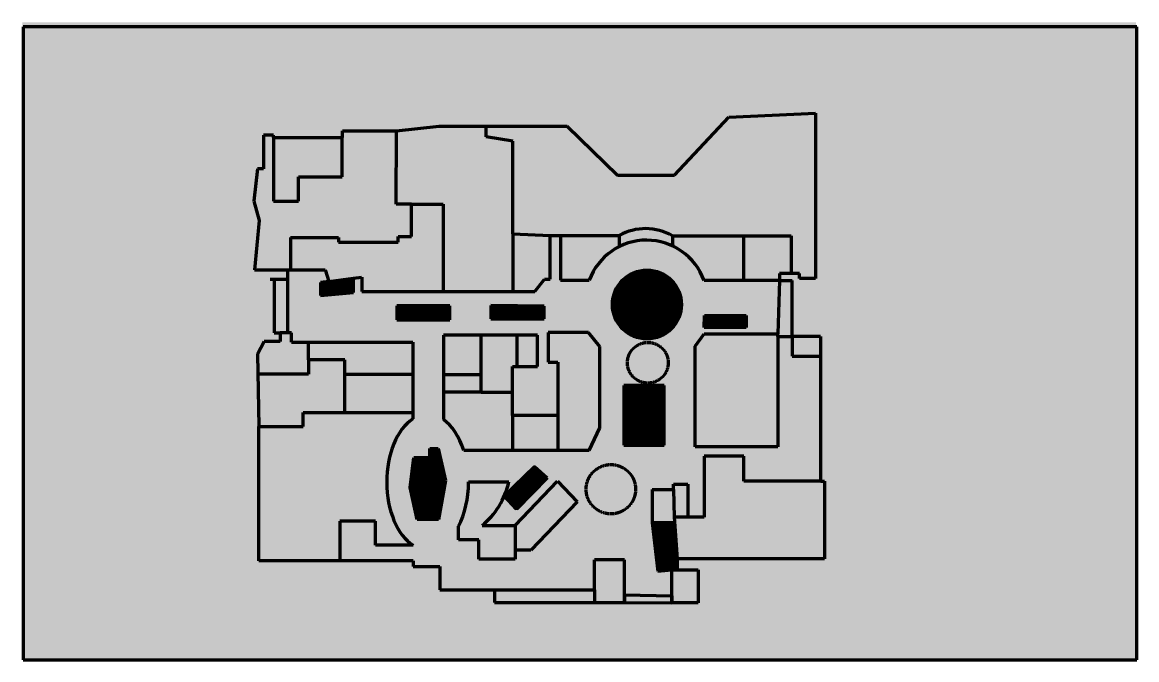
# Model space of a CAD drawing. Header units: millimetres. Extents: x 1391 to 668226, y 2124 to 383616.
import ezdxf

# ---------------------------------------------------------------- set-up
doc = ezdxf.new("R2010")
doc.units = ezdxf.units.MM
doc.linetypes.add('ACAD_ISO02W100', pattern=[15, 12, -3])
doc.linetypes.add('ZIGZAG', pattern='A,0.00254,-5.08,[131,ltypeshp.shx,S=5.08,R=0,X=-5.08,Y=0],-10.16,[131,ltypeshp.shx,S=5.08,R=180,X=5.08,Y=0],-5.08', length=20.32254)
picture_1 = doc.add_image_def('image1.png', size_in_pixel=(943, 536))
pattern_1 = [(0, (-188535.8, -84288.4), (0, 1905), []), (45, (-188536, -84288.4), (-3809.997, 3809.997), [2694.077, -5388.154])]

msp = doc.modelspace()

# ---------------------------------------------------------------- hatches: boundary and pattern name
at = {"lineweight": 211, "ltscale": 100}
h = msp.add_hatch(color=256, dxfattribs=at)
h.dxf.hatch_style = 1
h.paths.add_polyline_path([(1391, 383616), (1391, 4846), (667772, 4846), (667772, 383616)])
h.paths.add_polyline_path([(294411, 225290), (294411, 259655), (316795, 258652), (322966, 258652), (358131, 258652, -0.2687722), (389978, 258473), (432571, 258473), (432571, 231721), (408857, 231721, 0.7018718), (340204, 232005), (322966, 232005), (322966, 258652), (316795, 258652), (316795, 232626), (313451, 232626), (307627, 225290)], flags=16)
h.paths.add_polyline_path([(234562, 194984), (234562, 152865), (193882, 152865), (193882, 184332), (172281, 184332), (172281, 194984)], flags=16)
h.paths.add_polyline_path([(225080, 216583), (256708, 216583), (256708, 208297), (225080, 208297)], flags=16)
edge = h.paths.add_edge_path(flags=16)
edge.add_line((252900, 199174), (309168, 199174))
edge.add_line((309168, 199174), (309168, 180348))
edge.add_line((309168, 180348), (294348, 180348))
edge.add_line((294348, 180348), (294348, 150980))
edge.add_line((294348, 150980), (321477, 150980))
edge.add_line((321477, 150980), (321477, 182858))
edge.add_line((321477, 182858), (315700, 182858))
edge.add_line((315700, 182858), (315700, 200680))
edge.add_line((315700, 200680), (339815, 200680))
edge.add_line((339815, 200680), (346597, 192397))
edge.add_line((346597, 192397), (346597, 143701))
edge.add_line((346597, 143701), (340066, 130147))
edge.add_line((340066, 130147), (265097, 130147))
edge.add_ellipse((243460, 111220), major_axis=(0, 40468), ratio=0.6049162, start_angle=311.176488, end_angle=345.811588)
edge.add_line((252900, 148558), (252900, 199174))
h.paths.add_polyline_path([(281394, 216776), (313215, 216391), (313215, 208875), (281394, 208875)], flags=16)
h.paths.add_polyline_path([(235173, 125947), (244888, 125947), (244888, 131208), (249857, 131208), (254158, 112089), (249931, 88746), (237249, 88746), (233022, 107865)], flags=16)
edge = h.paths.add_edge_path(flags=16)
edge.add_line((267940, 111220), (292067, 111220))
edge.add_arc((245677, 121650), 47549, 336.714141, 347.329503, ccw=False)
edge.add_line((289352, 102853), (307478, 120545))
edge.add_line((307478, 120545), (314952, 113651))
edge.add_line((314952, 113651), (296669, 94922))
edge.add_line((296669, 94922), (289352, 102853))
edge.add_arc((245677, 121650), 47549, 309.72773, 336.714141, ccw=False)
edge.add_line((276067, 85081), (295877, 85081))
edge.add_line((295877, 85081), (321274, 111728))
edge.add_line((321274, 111728), (332957, 99292))
edge.add_line((332957, 99292), (305274, 70361))
edge.add_line((305274, 70361), (295877, 70361))
edge.add_line((295877, 70361), (295877, 64925))
edge.add_line((295877, 64925), (274097, 64925))
edge.add_line((274097, 64925), (274097, 76575))
edge.add_line((274097, 76575), (261942, 76575))
edge.add_line((261942, 76575), (261942, 84684))
edge.add_ellipse((243460, 111220), major_axis=(0, 40468), ratio=0.6049162, start_angle=214.855852, end_angle=270)
h.paths.add_polyline_path([(395332, 217411, -1), (354092, 217411, -1)], flags=16)
h.paths.add_polyline_path([(360916, 168977), (384929, 168977), (384929, 133188), (360916, 133188)], flags=16)
h.paths.add_polyline_path([(409196, 210845), (434094, 210845), (434094, 203736), (408871, 203736)], flags=16)
at = {"linetype": 'ZIGZAG', "lineweight": 211, "ltscale": 100, "true_color": 0xadddf7}
h = msp.add_hatch(color=141, dxfattribs=at)
h.dxf.hatch_style = 1
h.paths.add_polyline_path([(1845, 380894), (1845, 2124), (668226, 2124), (668226, 380894)])
h.paths.add_polyline_path([(409311, 228999, 0.7018718), (340658, 229283), (323420, 229283), (323420, 255930), (317249, 255930), (317249, 229903), (313905, 229903), (308081, 222568), (294865, 222568), (294865, 256933), (317249, 255930), (323420, 255930), (358585, 255930, -0.2687722), (390432, 255751), (433025, 255751), (433025, 228999)], flags=16)
h.paths.add_polyline_path([(434548, 208123), (434548, 201014), (409325, 201014), (409650, 208123)], flags=16)
h.paths.add_polyline_path([(354546, 214689, -1), (395786, 214689, -1)], flags=16)
h.paths.add_polyline_path([(385383, 166254), (385383, 130466), (361370, 130466), (361370, 166254)], flags=16)
edge = h.paths.add_edge_path(flags=16)
edge.add_line((347051, 189675), (347051, 140979))
edge.add_line((347051, 140979), (340520, 127424))
edge.add_line((340520, 127424), (265551, 127424))
edge.add_ellipse((243914, 108498), major_axis=(0, 40468), ratio=0.6049162, start_angle=311.176488, end_angle=345.811588)
edge.add_line((253354, 145836), (253354, 196452))
edge.add_line((253354, 196452), (309622, 196452))
edge.add_line((309622, 196452), (309622, 177626))
edge.add_line((309622, 177626), (294802, 177626))
edge.add_line((294802, 177626), (294802, 148258))
edge.add_line((294802, 148258), (321931, 148258))
edge.add_line((321931, 148258), (321931, 180136))
edge.add_line((321931, 180136), (316154, 180136))
edge.add_line((316154, 180136), (316154, 197958))
edge.add_line((316154, 197958), (340269, 197958))
edge.add_line((340269, 197958), (347051, 189675))
h.paths.add_polyline_path([(313669, 206153), (281848, 206153), (281848, 214054), (313669, 213669)], flags=16)
edge = h.paths.add_edge_path(flags=16)
edge.add_line((333411, 96570), (305728, 67639))
edge.add_line((305728, 67639), (296331, 67639))
edge.add_line((296331, 67639), (296331, 62203))
edge.add_line((296331, 62203), (274551, 62203))
edge.add_line((274551, 62203), (274551, 73853))
edge.add_line((274551, 73853), (262396, 73853))
edge.add_line((262396, 73853), (262396, 81962))
edge.add_ellipse((243914, 108498), major_axis=(0, 40468), ratio=0.6049162, start_angle=214.855852, end_angle=270)
edge.add_line((268394, 108498), (292521, 108498))
edge.add_arc((246131, 118928), 47549, 336.714141, 347.329503, ccw=False)
edge.add_line((289806, 100131), (307932, 117823))
edge.add_line((307932, 117823), (315406, 110929))
edge.add_line((315406, 110929), (297123, 92200))
edge.add_line((297123, 92200), (289806, 100131))
edge.add_arc((246131, 118928), 47549, 309.72773, 336.714141, ccw=False)
edge.add_line((276521, 82358), (296331, 82358))
edge.add_line((296331, 82358), (321728, 109006))
edge.add_line((321728, 109006), (333411, 96570))
h.paths.add_polyline_path([(257162, 205575), (225534, 205575), (225534, 213861), (257162, 213861)], flags=16)
h.paths.add_polyline_path([(250311, 128486), (254612, 109367), (250385, 86024), (237703, 86024), (233476, 105143), (235627, 123225), (245342, 123225), (245342, 128486)], flags=16)
h.paths.add_polyline_path([(235016, 192262), (235016, 150143), (194336, 150143), (194336, 181610), (172735, 181610), (172735, 192262)], flags=16)
at = {"linetype": 'ZIGZAG', "lineweight": 211, "ltscale": 100, "true_color": 0xffffff}
h = msp.add_hatch(color=7, dxfattribs=at)
h.dxf.hatch_style = 1
h.paths.add_polyline_path([(1845, 2124), (668226, 2124), (668226, 380894), (1845, 380894)])
h.paths.add_polyline_path([(294865, 222568), (294865, 256933), (317249, 255930), (323420, 255930), (358585, 255930, -0.2687722), (390432, 255751), (433025, 255751), (433025, 228999), (409311, 228999, 0.7018718), (340658, 229283), (323420, 229283), (323420, 255930), (317249, 255930), (317249, 229903), (313905, 229903), (308081, 222568)], flags=16)
h.paths.add_polyline_path([(235016, 192262), (235016, 150143), (194336, 150143), (194336, 181610), (172735, 181610), (172735, 192262)], flags=16)
h.paths.add_polyline_path([(225534, 213861), (257162, 213861), (257162, 205575), (225534, 205575)], flags=16)
edge = h.paths.add_edge_path(flags=16)
edge.add_line((253354, 196452), (309622, 196452))
edge.add_line((309622, 196452), (309622, 177626))
edge.add_line((309622, 177626), (294802, 177626))
edge.add_line((294802, 177626), (294802, 148258))
edge.add_line((294802, 148258), (321931, 148258))
edge.add_line((321931, 148258), (321931, 180136))
edge.add_line((321931, 180136), (316154, 180136))
edge.add_line((316154, 180136), (316154, 197958))
edge.add_line((316154, 197958), (340269, 197958))
edge.add_line((340269, 197958), (347051, 189675))
edge.add_line((347051, 189675), (347051, 140979))
edge.add_line((347051, 140979), (340520, 127424))
edge.add_line((340520, 127424), (265551, 127424))
edge.add_ellipse((243914, 108498), major_axis=(0, 40468), ratio=0.6049162, start_angle=311.176488, end_angle=345.811588)
edge.add_line((253354, 145836), (253354, 196452))
h.paths.add_polyline_path([(281848, 214054), (313669, 213669), (313669, 206153), (281848, 206153)], flags=16)
h.paths.add_polyline_path([(235627, 123225), (245342, 123225), (245342, 128486), (250311, 128486), (254612, 109367), (250385, 86024), (237703, 86024), (233476, 105143)], flags=16)
edge = h.paths.add_edge_path(flags=16)
edge.add_line((268394, 108498), (292521, 108498))
edge.add_arc((246131, 118928), 47549, 336.714141, 347.329503, ccw=False)
edge.add_line((289806, 100131), (307932, 117823))
edge.add_line((307932, 117823), (315406, 110929))
edge.add_line((315406, 110929), (297123, 92200))
edge.add_line((297123, 92200), (289806, 100131))
edge.add_arc((246131, 118928), 47549, 309.72773, 336.714141, ccw=False)
edge.add_line((276521, 82358), (296331, 82358))
edge.add_line((296331, 82358), (321728, 109006))
edge.add_line((321728, 109006), (333411, 96570))
edge.add_line((333411, 96570), (305728, 67639))
edge.add_line((305728, 67639), (296331, 67639))
edge.add_line((296331, 67639), (296331, 62203))
edge.add_line((296331, 62203), (274551, 62203))
edge.add_line((274551, 62203), (274551, 73853))
edge.add_line((274551, 73853), (262396, 73853))
edge.add_line((262396, 73853), (262396, 81962))
edge.add_ellipse((243914, 108498), major_axis=(0, 40468), ratio=0.6049162, start_angle=214.855852, end_angle=270)
h.paths.add_polyline_path([(395786, 214689, -1), (354546, 214689, -1)], flags=16)
h.paths.add_polyline_path([(361370, 166254), (385383, 166254), (385383, 130466), (361370, 130466)], flags=16)
h.paths.add_polyline_path([(409650, 208123), (434548, 208123), (434548, 201014), (409325, 201014)], flags=16)
at = {"linetype": 'ACAD_ISO02W100', "lineweight": 211, "ltscale": 100}
h = msp.add_hatch(color=256, dxfattribs=at)
h.dxf.hatch_style = 1
h.paths.add_polyline_path([(1845, 380894), (1845, 2124), (668226, 2124), (668226, 380894)])
h.paths.add_polyline_path([(145697, 316007), (151655, 316007), (151655, 314630), (192902, 314630), (192902, 318633), (225396, 318633), (250767, 321450), (327474, 321450), (357594, 292095), (391604, 292095), (424149, 326865), (476022, 329267), (476022, 230188), (466421, 230188), (466421, 233282), (454514, 233282), (454514, 228999), (461995, 228999), (461995, 195535), (479074, 195535), (479074, 183880), (479074, 108932), (479115, 108932), (481399, 108932), (481399, 62557), (393186, 62557), (393186, 55867), (405787, 55867), (405787, 36192), (390035, 36192), (361647, 36311), (343760, 36311), (283944, 36279), (283944, 43862), (251298, 43862), (251298, 57890), (235251, 57890), (235251, 61324), (191310, 61324), (142930, 61324), (142930, 141782), (142130, 185036), (146080, 192648), (155673, 192648), (155673, 197692), (152099, 197692), (152099, 229951), (160243, 229951), (160243, 235513), (140318, 235513), (143186, 265077), (139865, 276541), (142141, 295940), (145697, 295940)], flags=16)
h.paths.add_polyline_path([(161781, 254750), (190625, 254750), (190625, 252005), (226337, 252005), (226337, 255338), (234381, 255338), (234381, 274749), (253218, 274749), (253218, 222568), (294865, 222568), (294865, 256933), (317249, 255930), (323420, 255930), (358585, 255930, -0.2687722), (390432, 255751), (433025, 255751), (433025, 228999), (454514, 228999), (453479, 197083), (453497, 195516), (453479, 129485), (404059, 129485), (404059, 189797), (409325, 197083), (453479, 197083), (454514, 228999), (409311, 228999, 0.7018718), (340658, 229283), (323420, 229283), (323420, 255930), (317249, 255930), (317249, 229903), (313905, 229903), (308081, 222568), (204556, 222568), (204556, 230998), (199605, 230383), (199605, 221901), (179913, 220150), (179913, 227935), (184744, 228535), (182719, 235513), (161781, 235513)], flags=0)
h.paths.add_polyline_path([(235016, 192262), (235016, 150143), (194336, 150143), (194336, 181610), (172735, 181610), (172735, 192262)], flags=0)
h.paths.add_polyline_path([(225534, 213861), (257162, 213861), (257162, 205575), (225534, 205575)], flags=0)
edge = h.paths.add_edge_path(flags=0)
edge.add_line((253354, 196452), (309622, 196452))
edge.add_line((309622, 196452), (309622, 177626))
edge.add_line((309622, 177626), (294802, 177626))
edge.add_line((294802, 177626), (294802, 148258))
edge.add_line((294802, 148258), (321931, 148258))
edge.add_line((321931, 148258), (321931, 180136))
edge.add_line((321931, 180136), (316154, 180136))
edge.add_line((316154, 180136), (316154, 197958))
edge.add_line((316154, 197958), (340269, 197958))
edge.add_line((340269, 197958), (347051, 189675))
edge.add_line((347051, 189675), (347051, 140979))
edge.add_line((347051, 140979), (340520, 127424))
edge.add_line((340520, 127424), (265551, 127424))
edge.add_ellipse((243914, 108498), major_axis=(0, 40468), ratio=0.6049162, start_angle=311.176488, end_angle=345.811588)
edge.add_line((253354, 145836), (253354, 196452))
h.paths.add_polyline_path([(281848, 214054), (313669, 213669), (313669, 206153), (281848, 206153)], flags=0)
h.paths.add_polyline_path([(235627, 123225), (245342, 123225), (245342, 128486), (250311, 128486), (254612, 109367), (250385, 86024), (237703, 86024), (233476, 105143)], flags=0)
h.paths.add_polyline_path([(395786, 214689, -1), (354546, 214689, -1)], flags=0)
edge = h.paths.add_edge_path(flags=0)
edge.add_line((268394, 108498), (292521, 108498))
edge.add_arc((246131, 118928), 47549, 336.714141, 347.329503, ccw=False)
edge.add_line((289806, 100131), (307932, 117823))
edge.add_line((307932, 117823), (315406, 110929))
edge.add_line((315406, 110929), (297123, 92200))
edge.add_line((297123, 92200), (289806, 100131))
edge.add_arc((246131, 118928), 47549, 309.72773, 336.714141, ccw=False)
edge.add_line((276521, 82358), (296331, 82358))
edge.add_line((296331, 82358), (321728, 109006))
edge.add_line((321728, 109006), (333411, 96570))
edge.add_line((333411, 96570), (305728, 67639))
edge.add_line((305728, 67639), (296331, 67639))
edge.add_line((296331, 67639), (296331, 62203))
edge.add_line((296331, 62203), (274551, 62203))
edge.add_line((274551, 62203), (274551, 73853))
edge.add_line((274551, 73853), (262396, 73853))
edge.add_line((262396, 73853), (262396, 81962))
edge.add_ellipse((243914, 108498), major_axis=(0, 40468), ratio=0.6049162, start_angle=214.855852, end_angle=270)
h.paths.add_polyline_path([(387883, 179855, -1), (363492, 179855, -1)], flags=0)
h.paths.add_polyline_path([(361370, 166254), (385383, 166254), (385383, 130466), (361370, 130466)], flags=0)
h.paths.add_polyline_path([(368364, 104155, -1), (338786, 104155, -1)], flags=0)
h.paths.add_polyline_path([(409650, 208123), (434548, 208123), (434548, 201014), (409325, 201014)], flags=0)
h.paths.add_polyline_path([(378198, 104074), (391136, 104074), (391136, 107104), (399627, 107104), (399627, 87432), (391513, 87432), (391725, 84274), (378198, 84274)], flags=0)
h.paths.add_polyline_path([(363492, 179855, 1), (387883, 179855, 1)], flags=0)
at = {"lineweight": 211, "ltscale": 200, "true_color": 0xc7c8ca}
h = msp.add_hatch(color=9, dxfattribs=at)
h.dxf.hatch_style = 1
h.paths.add_polyline_path([(225396, 318633), (192902, 318633), (192902, 314630), (192784, 291023), (166687, 291023), (166687, 276514), (151655, 276514), (151655, 314630), (151655, 316007), (145697, 316007), (145697, 295940), (142141, 295940), (139865, 276541), (143186, 265077), (140318, 235513), (161781, 235513), (161781, 254750), (190625, 254750), (190625, 252005), (226337, 252005), (226337, 255338), (234381, 255338), (234381, 274749), (225166, 274749)])
h.paths.add_polyline_path([(192784, 314630), (151655, 314630), (151655, 276514), (166687, 276514), (166687, 291023), (192784, 291023)], flags=17)
h.paths.add_polyline_path([(476022, 329267), (424149, 326865), (391604, 292095), (357594, 292095), (327474, 321450), (278979, 321450), (278979, 315152), (294865, 312407), (294865, 256933), (317249, 255930), (323420, 255930), (358585, 255930, -0.2687722), (390432, 255751), (461378, 255751), (461378, 233282), (466421, 233282), (466421, 230188), (476022, 230188)])
h.paths.add_polyline_path([(172735, 192262), (162484, 192262), (162484, 197741), (155673, 197741), (155673, 192648), (146080, 192648), (142130, 185036), (142353, 172990), (172735, 172990), (172735, 181610)])
h.paths.add_polyline_path([(479074, 195535), (461995, 195535), (461995, 183880), (479074, 183880)])
at = {"linetype": 'ZIGZAG', "lineweight": 211, "ltscale": 100, "true_color": 0xc7c8ca}
h = msp.add_hatch(color=9, dxfattribs=at)
h.dxf.hatch_style = 1
h.paths.add_polyline_path([(225396, 318633), (192902, 318633), (192902, 314630), (192784, 291023), (166687, 291023), (166687, 276514), (151655, 276514), (151655, 314630), (151655, 316007), (145697, 316007), (145697, 295940), (142141, 295940), (139865, 276541), (143186, 265077), (140318, 235513), (160243, 235513), (161781, 235513), (161781, 254750), (190625, 254750), (190625, 252005), (226337, 252005), (226337, 255338), (234381, 255338), (234381, 274749), (225166, 274749)])
h.paths.add_polyline_path([(476022, 329267), (424149, 326865), (391604, 292095), (357594, 292095), (327474, 321450), (278979, 321450), (278979, 315152), (294865, 312407), (294865, 256933), (317249, 255930), (323420, 255930), (358585, 255930, -0.2687722), (390432, 255751), (461378, 255751), (461378, 233282), (466421, 233282), (466421, 230188), (476022, 230188)])
at = {"lineweight": 211, "ltscale": 200, "true_color": 0xf8f6b0}
h = msp.add_hatch(color=51, dxfattribs=at)
h.dxf.hatch_style = 1
h.paths.add_polyline_path([(294865, 312407), (278979, 315152), (278979, 321450), (250767, 321450), (225396, 318633), (225166, 274749), (234381, 274749), (253218, 274749), (253218, 222568), (294865, 222568), (294865, 256933)])
h.paths.add_polyline_path([(253218, 274749), (234381, 274749), (234381, 255338), (226337, 255338), (226337, 252005), (190625, 252005), (190625, 254750), (161781, 254750), (161781, 235513), (182719, 235513), (184744, 228535), (204556, 230998), (204556, 222568), (253218, 222568)])
h.paths.add_polyline_path([(317249, 255930), (294865, 256933), (294865, 222568), (308081, 222568), (313905, 229903), (317249, 229903)])
h.paths.add_polyline_path([(358585, 249368), (358585, 255930), (323420, 255930), (323420, 229283), (340658, 229283, -0.1911305)])
h.paths.add_polyline_path([(358585, 255930), (358585, 249368, -0.2296541), (390432, 249780), (390432, 255751, 0.2687722)])
h.paths.add_polyline_path([(433025, 255751), (390432, 255751), (390432, 249780, -0.1999925), (409311, 228999), (433025, 228999)])
h.paths.add_polyline_path([(461378, 255751), (433025, 255751), (433025, 228999), (454514, 228999), (454514, 233282), (461378, 233282)])
h.paths.add_polyline_path([(453479, 197083), (409325, 197083), (404059, 189797), (404059, 129485), (453479, 129485)])
h.paths.add_polyline_path([(481399, 108932), (479115, 108932), (433237, 108932), (433237, 123862), (409337, 123862), (409337, 87432), (391513, 87432), (393186, 62557), (481399, 62557)])
h.paths.add_polyline_path([(333411, 96570), (321728, 109006), (296331, 82358), (296331, 67639), (305728, 67639)])
edge = h.paths.add_edge_path()
edge.add_line((296331, 82358), (276521, 82358))
edge.add_arc((246131, 118928), 47549, 309.72773, 347.329503)
edge.add_line((292521, 108498), (268394, 108498))
edge.add_ellipse((243914, 108498), major_axis=(0, 40468), ratio=0.6049162, start_angle=574.855852, end_angle=630, ccw=False)
edge.add_line((262396, 81962), (262396, 73853))
edge.add_line((262396, 73853), (274551, 73853))
edge.add_line((274551, 73853), (274551, 62203))
edge.add_line((274551, 62203), (296331, 62203))
edge.add_line((296331, 62203), (296331, 67639))
edge.add_line((296331, 67639), (296331, 82358))
h.paths.add_polyline_path([(321931, 148258), (294802, 148258), (294802, 127424), (321931, 127424)])
h.paths.add_polyline_path([(347051, 189675), (340269, 197958), (316154, 197958), (316154, 180136), (321931, 180136), (321931, 148258), (321931, 127424), (340520, 127424), (347051, 140979)])
edge = h.paths.add_edge_path()
edge.add_line((294802, 162208), (275915, 162208))
edge.add_line((275915, 162208), (253354, 162208))
edge.add_line((253354, 162208), (253354, 145836))
edge.add_ellipse((243914, 108498), major_axis=(0, 40468), ratio=0.6049162, start_angle=311.176488, end_angle=345.811588, ccw=False)
edge.add_line((265551, 127424), (294802, 127424))
edge.add_line((294802, 127424), (294802, 148258))
edge.add_line((294802, 148258), (294802, 162208))
h.paths.add_polyline_path([(294802, 177626), (297399, 177626), (297399, 196452), (275915, 196452), (275915, 162208), (294802, 162208)])
h.paths.add_polyline_path([(309622, 196452), (297399, 196452), (297399, 177626), (309622, 177626)])
h.paths.add_polyline_path([(275915, 196452), (253354, 196452), (253354, 172914), (275915, 172914)])
h.paths.add_polyline_path([(275915, 172914), (253354, 172914), (253354, 162208), (275915, 162208)])
h.paths.add_polyline_path([(235016, 172823), (194336, 172823), (194336, 150143), (235016, 150143)])
h.paths.add_polyline_path([(235016, 192262), (172735, 192262), (172735, 181610), (194336, 181610), (194336, 172823), (235016, 172823)])
edge = h.paths.add_edge_path()
edge.add_ellipse((243914, 108498), major_axis=(0, 40468), ratio=0.6049162, start_angle=373.279549, end_angle=527.108539, ccw=False)
edge.add_line((235016, 146198), (235016, 150143))
edge.add_line((235016, 150143), (194336, 150143))
edge.add_line((194336, 150143), (169379, 150143))
edge.add_line((169379, 150143), (169379, 141782))
edge.add_line((169379, 141782), (142930, 141782))
edge.add_line((142930, 141782), (142930, 61324))
edge.add_line((142930, 61324), (191310, 61324))
edge.add_line((191310, 61324), (191310, 84960))
edge.add_line((191310, 84960), (212757, 84960))
edge.add_line((212757, 84960), (212757, 70649))
edge.add_line((212757, 70649), (235251, 70649))
at = {"linetype": 'ZIGZAG', "lineweight": 211, "ltscale": 100, "true_color": 0xc7c8ca}
h = msp.add_hatch(color=9, dxfattribs=at)
h.dxf.hatch_style = 1
h.paths.add_polyline_path([(192784, 314630), (151655, 314630), (151655, 276514), (166687, 276514), (166687, 291023), (192784, 291023)])
at = {"lineweight": 211, "ltscale": 200, "true_color": 0xffffff}
h = msp.add_hatch(color=7, dxfattribs=at)
h.dxf.hatch_style = 1
edge = h.paths.add_edge_path()
edge.add_line((454514, 228999), (409311, 228999))
edge.add_arc((374933, 216734), 36500, 19.63501, 159.890742)
edge.add_line((340658, 229283), (323420, 229283))
edge.add_line((323420, 229283), (323420, 255930))
edge.add_line((323420, 255930), (317249, 255930))
edge.add_line((317249, 255930), (317249, 229903))
edge.add_line((317249, 229903), (313905, 229903))
edge.add_line((313905, 229903), (308081, 222568))
edge.add_line((308081, 222568), (204556, 222568))
edge.add_line((204556, 222568), (204556, 230998))
edge.add_line((204556, 230998), (199605, 230383))
edge.add_line((199605, 230383), (199605, 221901))
edge.add_line((199605, 221901), (179913, 220150))
edge.add_line((179913, 220150), (179913, 227935))
edge.add_line((179913, 227935), (184744, 228535))
edge.add_line((184744, 228535), (182719, 235513))
edge.add_line((182719, 235513), (160250, 235513))
edge.add_line((160250, 235513), (160250, 197741))
edge.add_line((160250, 197741), (162484, 197741))
edge.add_line((162484, 197741), (162484, 192262))
edge.add_line((162484, 192262), (235016, 192262))
edge.add_line((235016, 192262), (235016, 146198))
edge.add_ellipse((243914, 108498), major_axis=(0, 40468), ratio=0.6049162, start_angle=373.279549, end_angle=527.108539)
edge.add_line((235251, 70649), (212757, 70649))
edge.add_line((212757, 70649), (212757, 84960))
edge.add_line((212757, 84960), (191310, 84960))
edge.add_line((191310, 84960), (191310, 61324))
edge.add_line((191310, 61324), (235251, 61324))
edge.add_line((235251, 61324), (235251, 57890))
edge.add_line((235251, 57890), (251298, 57890))
edge.add_line((251298, 57890), (251298, 43862))
edge.add_line((251298, 43862), (283944, 43862))
edge.add_line((283944, 43862), (343760, 43862))
edge.add_line((343760, 43862), (343760, 61955))
edge.add_line((343760, 61955), (361647, 61955))
edge.add_line((361647, 61955), (361647, 41029))
edge.add_line((361647, 41029), (390035, 40311))
edge.add_line((390035, 40311), (390035, 55826))
edge.add_line((390035, 55826), (381640, 55184))
edge.add_line((381640, 55184), (378198, 84274))
edge.add_line((378198, 84274), (378198, 104074))
edge.add_line((378198, 104074), (391136, 104074))
edge.add_line((391136, 104074), (391136, 107104))
edge.add_line((391136, 107104), (399627, 107104))
edge.add_line((399627, 107104), (399627, 87432))
edge.add_line((399627, 87432), (409337, 87432))
edge.add_line((409337, 87432), (409337, 123862))
edge.add_line((409337, 123862), (433237, 123862))
edge.add_line((433237, 123862), (433237, 108932))
edge.add_line((433237, 108932), (479074, 108932))
edge.add_line((479074, 108932), (479074, 183880))
edge.add_line((479074, 183880), (461995, 183880))
edge.add_line((461995, 183880), (461995, 195535))
edge.add_line((461995, 195535), (453479, 195535))
edge.add_line((453479, 195535), (453479, 129485))
edge.add_line((453479, 129485), (404059, 129485))
edge.add_line((404059, 129485), (404059, 189797))
edge.add_line((404059, 189797), (409325, 197083))
edge.add_line((409325, 197083), (453479, 197083))
edge.add_line((453479, 197083), (454514, 228999))
h.paths.add_polyline_path([(354546, 214689, -1), (395786, 214689, -1)], flags=16)
edge = h.paths.add_edge_path(flags=16)
edge.add_line((340269, 197958), (347051, 189675))
edge.add_line((347051, 189675), (347051, 140979))
edge.add_line((347051, 140979), (340520, 127424))
edge.add_line((340520, 127424), (265551, 127424))
edge.add_ellipse((243914, 108498), major_axis=(0, 40468), ratio=0.6049162, start_angle=311.176488, end_angle=345.811588)
edge.add_line((253354, 145836), (253354, 196452))
edge.add_line((253354, 196452), (309622, 196452))
edge.add_line((309622, 196452), (309622, 177626))
edge.add_line((309622, 177626), (294802, 177626))
edge.add_line((294802, 177626), (294802, 148258))
edge.add_line((294802, 148258), (321931, 148258))
edge.add_line((321931, 148258), (321931, 180136))
edge.add_line((321931, 180136), (316154, 180136))
edge.add_line((316154, 180136), (316154, 197958))
edge.add_line((316154, 197958), (340269, 197958))
h.paths.add_polyline_path([(313669, 213669), (313669, 206153), (281848, 206153), (281848, 214054)], flags=16)
h.paths.add_polyline_path([(361370, 166254), (385383, 166254), (385383, 130466), (361370, 130466)], flags=16)
h.paths.add_polyline_path([(409650, 208123), (434548, 208123), (434548, 201014), (409325, 201014)], flags=16)
h.paths.add_polyline_path([(257162, 213861), (257162, 205575), (225534, 205575), (225534, 213861)], flags=16)
edge = h.paths.add_edge_path(flags=16)
edge.add_line((307932, 117823), (315406, 110929))
edge.add_line((315406, 110929), (297123, 92200))
edge.add_line((297123, 92200), (289806, 100131))
edge.add_arc((246131, 118928), 47549, 309.72773, 336.714141, ccw=False)
edge.add_line((276521, 82358), (296331, 82358))
edge.add_line((296331, 82358), (321728, 109006))
edge.add_line((321728, 109006), (333411, 96570))
edge.add_line((333411, 96570), (305728, 67639))
edge.add_line((305728, 67639), (296331, 67639))
edge.add_line((296331, 67639), (296331, 62203))
edge.add_line((296331, 62203), (274551, 62203))
edge.add_line((274551, 62203), (274551, 73853))
edge.add_line((274551, 73853), (262396, 73853))
edge.add_line((262396, 73853), (262396, 81962))
edge.add_ellipse((243914, 108498), major_axis=(0, 40468), ratio=0.6049162, start_angle=214.855852, end_angle=270)
edge.add_line((268394, 108498), (292521, 108498))
edge.add_arc((246131, 118928), 47549, 336.714141, 347.329503, ccw=False)
edge.add_line((289806, 100131), (307932, 117823))
h.paths.add_polyline_path([(250311, 128486), (254612, 109367), (250385, 86024), (237703, 86024), (233476, 105143), (235627, 123225), (245342, 123225), (245342, 128486)], flags=16)
at = {"linetype": 'ZIGZAG', "lineweight": 211, "ltscale": 100, "true_color": 0xadddf7}
h = msp.add_hatch(color=141, dxfattribs=at)
h.dxf.hatch_style = 1
edge = h.paths.add_edge_path()
edge.add_line((454514, 228999), (409311, 228999))
edge.add_arc((374933, 216734), 36500, 19.63501, 159.890742)
edge.add_line((340658, 229283), (323420, 229283))
edge.add_line((323420, 229283), (323420, 255930))
edge.add_line((323420, 255930), (317249, 255930))
edge.add_line((317249, 255930), (317249, 229903))
edge.add_line((317249, 229903), (313905, 229903))
edge.add_line((313905, 229903), (308081, 222568))
edge.add_line((308081, 222568), (204556, 222568))
edge.add_line((204556, 222568), (204556, 230998))
edge.add_line((204556, 230998), (199605, 230383))
edge.add_line((199605, 230383), (199605, 221901))
edge.add_line((199605, 221901), (179913, 220150))
edge.add_line((179913, 220150), (179913, 227935))
edge.add_line((179913, 227935), (184744, 228535))
edge.add_line((184744, 228535), (182719, 235513))
edge.add_line((182719, 235513), (160250, 235513))
edge.add_line((160250, 235513), (160250, 197741))
edge.add_line((160250, 197741), (162484, 197741))
edge.add_line((162484, 197741), (162484, 192262))
edge.add_line((162484, 192262), (235016, 192262))
edge.add_line((235016, 192262), (235016, 146198))
edge.add_ellipse((243914, 108498), major_axis=(0, 40468), ratio=0.6049162, start_angle=373.279549, end_angle=527.108539)
edge.add_line((235251, 70649), (212757, 70649))
edge.add_line((212757, 70649), (212757, 84960))
edge.add_line((212757, 84960), (191310, 84960))
edge.add_line((191310, 84960), (191310, 61324))
edge.add_line((191310, 61324), (235251, 61324))
edge.add_line((235251, 61324), (235251, 57890))
edge.add_line((235251, 57890), (251298, 57890))
edge.add_line((251298, 57890), (251298, 43862))
edge.add_line((251298, 43862), (283944, 43862))
edge.add_line((283944, 43862), (343760, 43862))
edge.add_line((343760, 43862), (343760, 61955))
edge.add_line((343760, 61955), (361647, 61955))
edge.add_line((361647, 61955), (361647, 41029))
edge.add_line((361647, 41029), (390035, 40311))
edge.add_line((390035, 40311), (390035, 55826))
edge.add_line((390035, 55826), (381640, 55184))
edge.add_line((381640, 55184), (378198, 84274))
edge.add_line((378198, 84274), (378198, 104074))
edge.add_line((378198, 104074), (391136, 104074))
edge.add_line((391136, 104074), (391136, 107104))
edge.add_line((391136, 107104), (399627, 107104))
edge.add_line((399627, 107104), (399627, 87432))
edge.add_line((399627, 87432), (409337, 87432))
edge.add_line((409337, 87432), (409337, 123862))
edge.add_line((409337, 123862), (433237, 123862))
edge.add_line((433237, 123862), (433237, 108932))
edge.add_line((433237, 108932), (479074, 108932))
edge.add_line((479074, 108932), (479074, 183880))
edge.add_line((479074, 183880), (461995, 183880))
edge.add_line((461995, 183880), (461995, 195535))
edge.add_line((461995, 195535), (453479, 195535))
edge.add_line((453479, 195535), (453479, 129485))
edge.add_line((453479, 129485), (404059, 129485))
edge.add_line((404059, 129485), (404059, 189797))
edge.add_line((404059, 189797), (409325, 197083))
edge.add_line((409325, 197083), (453479, 197083))
edge.add_line((453479, 197083), (454514, 228999))
h.paths.add_polyline_path([(313669, 213669), (313669, 206153), (281848, 206153), (281848, 214054)], flags=16)
edge = h.paths.add_edge_path(flags=16)
edge.add_line((340269, 197958), (347051, 189675))
edge.add_line((347051, 189675), (347051, 140979))
edge.add_line((347051, 140979), (340520, 127424))
edge.add_line((340520, 127424), (265551, 127424))
edge.add_ellipse((243914, 108498), major_axis=(0, 40468), ratio=0.6049162, start_angle=311.176488, end_angle=345.811588)
edge.add_line((253354, 145836), (253354, 196452))
edge.add_line((253354, 196452), (309622, 196452))
edge.add_line((309622, 196452), (309622, 177626))
edge.add_line((309622, 177626), (294802, 177626))
edge.add_line((294802, 177626), (294802, 148258))
edge.add_line((294802, 148258), (321931, 148258))
edge.add_line((321931, 148258), (321931, 180136))
edge.add_line((321931, 180136), (316154, 180136))
edge.add_line((316154, 180136), (316154, 197958))
edge.add_line((316154, 197958), (340269, 197958))
h.paths.add_polyline_path([(395786, 214689, -1), (354546, 214689, -1)], flags=16)
h.paths.add_polyline_path([(361370, 166254), (385383, 166254), (385383, 130466), (361370, 130466)], flags=16)
h.paths.add_polyline_path([(257162, 213861), (257162, 205575), (225534, 205575), (225534, 213861)], flags=16)
h.paths.add_polyline_path([(409650, 208123), (434548, 208123), (434548, 201014), (409325, 201014)], flags=16)
edge = h.paths.add_edge_path(flags=16)
edge.add_line((307932, 117823), (315406, 110929))
edge.add_line((315406, 110929), (297123, 92200))
edge.add_line((297123, 92200), (289806, 100131))
edge.add_arc((246131, 118928), 47549, 309.72773, 336.714141, ccw=False)
edge.add_line((276521, 82358), (296331, 82358))
edge.add_line((296331, 82358), (321728, 109006))
edge.add_line((321728, 109006), (333411, 96570))
edge.add_line((333411, 96570), (305728, 67639))
edge.add_line((305728, 67639), (296331, 67639))
edge.add_line((296331, 67639), (296331, 62203))
edge.add_line((296331, 62203), (274551, 62203))
edge.add_line((274551, 62203), (274551, 73853))
edge.add_line((274551, 73853), (262396, 73853))
edge.add_line((262396, 73853), (262396, 81962))
edge.add_ellipse((243914, 108498), major_axis=(0, 40468), ratio=0.6049162, start_angle=214.855852, end_angle=270)
edge.add_line((268394, 108498), (292521, 108498))
edge.add_arc((246131, 118928), 47549, 336.714141, 347.329503, ccw=False)
edge.add_line((289806, 100131), (307932, 117823))
h.paths.add_polyline_path([(250311, 128486), (254612, 109367), (250385, 86024), (237703, 86024), (233476, 105143), (235627, 123225), (245342, 123225), (245342, 128486)], flags=16)
at = {"lineweight": 211, "ltscale": 200, "true_color": 0x000000}
h = msp.add_hatch(dxfattribs=at)
h.set_pattern_fill('BRICK', color=18, scale=300)
h.set_pattern_definition([(0, (-188535.8, -84288.4), (0, 1905), []), (90, (-188535.8, -84288.4), (-3810, 2e-13), [1905, -1905]), (90, (-186630.8, -84288.4), (-3810, 2e-13), [-1905, 1905])])
h.paths.add_polyline_path([(257162, 213861), (225534, 213861), (225534, 205575), (257162, 205575)])
h.paths.add_polyline_path([(313669, 213669), (281848, 214054), (281848, 206153), (313669, 206153)])
h.paths.add_polyline_path([(395786, 214689, 1), (354546, 214689, 1)])
at = {"linetype": 'ZIGZAG', "lineweight": 211, "ltscale": 100}
h = msp.add_hatch(color=81, dxfattribs=at)
h.dxf.hatch_style = 1
h.paths.add_polyline_path([(160243, 229951), (152099, 229951), (152099, 197692), (155673, 197692), (155673, 197741), (160243, 197741)])
at = {"lineweight": 211, "ltscale": 200, "true_color": 0x000000}
h = msp.add_hatch(dxfattribs=at)
h.set_pattern_fill('DOLMIT', color=18, scale=300)
h.set_pattern_definition(pattern_1)
h.paths.add_polyline_path([(385383, 166254), (361370, 166254), (361370, 130466), (385383, 130466)])
h.paths.add_polyline_path([(434548, 208123), (409650, 208123), (409325, 201014), (434548, 201014)])
h.paths.add_polyline_path([(391725, 84274), (378198, 84274), (381640, 55184), (390035, 55826), (393186, 55867), (393186, 62557)])
h.paths.add_polyline_path([(315406, 110929), (307932, 117823), (289806, 100131), (297123, 92200)])
h.paths.add_polyline_path([(199605, 230383), (184744, 228535), (179913, 227935), (179913, 220150), (199605, 221901)])
h.paths.add_polyline_path([(254612, 109367), (250311, 128486), (245342, 128486), (245342, 123225), (235627, 123225), (233476, 105143), (237703, 86024), (250385, 86024)])
at = {"linetype": 'ZIGZAG', "lineweight": 211, "ltscale": 100}
h = msp.add_hatch(color=81, dxfattribs=at)
h.dxf.hatch_style = 1
h.paths.add_polyline_path([(461995, 228999), (454514, 228999), (453479, 197083), (453479, 195535), (461995, 195535)])
h.paths.add_polyline_path([(343760, 43862), (283944, 43862), (283944, 36279), (343760, 36311)])
h.paths.add_polyline_path([(390035, 40311), (361647, 41029), (361647, 36311), (390035, 36192)])
at = {"linetype": 'ACAD_ISO02W100', "lineweight": 211, "ltscale": 100}
h = msp.add_hatch(color=256, dxfattribs=at)
h.dxf.hatch_style = 1
h.paths.add_polyline_path([(387883, 179855, 1), (363492, 179855, 1)])
h.paths.add_polyline_path([(368364, 104155, 1), (338786, 104155, 1)])
at = {"lineweight": 211, "ltscale": 200, "true_color": 0xc7c8ca}
h = msp.add_hatch(color=9, dxfattribs=at)
h.dxf.hatch_style = 1
h.paths.add_polyline_path([(194336, 181610), (172735, 181610), (172735, 172990), (142353, 172990), (142930, 141782), (169379, 141782), (169379, 150143), (194336, 150143)])
at = {"lineweight": 211, "ltscale": 200, "true_color": 0x000000}
h = msp.add_hatch(dxfattribs=at)
h.set_pattern_fill('DOLMIT', color=18, scale=300)
h.set_pattern_definition(pattern_1)
h.paths.add_polyline_path([(254612, 109367), (250311, 128486), (245342, 128486), (245342, 123225), (235627, 123225), (233476, 105143), (237703, 86024), (250385, 86024)])
at = {"linetype": 'ZIGZAG', "lineweight": 211, "ltscale": 100, "true_color": 0xf8f6b0}
h = msp.add_hatch(color=51, dxfattribs=at)
h.dxf.hatch_style = 1
h.paths.add_polyline_path([(399627, 107104), (391136, 107104), (391136, 104074), (391513, 87432), (399627, 87432)])
at = {"lineweight": 211, "ltscale": 200, "true_color": 0xf8f6b0}
h = msp.add_hatch(color=51, dxfattribs=at)
h.dxf.hatch_style = 1
h.paths.add_polyline_path([(391136, 104074), (378198, 104074), (378198, 84274), (391725, 84274), (391513, 87432)])
at = {"lineweight": 211, "ltscale": 200, "true_color": 0xc7c8ca}
h = msp.add_hatch(color=9, dxfattribs=at)
h.dxf.hatch_style = 1
h.paths.add_polyline_path([(405787, 55867), (393186, 55867), (390035, 55826), (390035, 40311), (390035, 36192), (405787, 36192)])
h.paths.add_polyline_path([(361647, 61955), (343760, 61955), (343760, 36311), (361647, 36311), (361647, 41029)])

# ---------------------------------------------------------------- linework, layer by layer
at = {"linetype": 'ZIGZAG', "lineweight": 211, "ltscale": 100}
for p, q in [((1845, 380894), (1845, 2124)), ((668226, 380894), (1845, 380894)), ((668226, 2124), (668226, 380894)), ((1845, 2124), (668226, 2124))]:
    msp.add_line(p, q, dxfattribs=at)
at = {"lineweight": 211}
for p, q in [((391604, 292095), (424149, 326865)), ((424149, 326865), (476022, 329267)), ((476022, 329267), (476022, 230188)), ((225396, 318633), (250767, 321450)), ((250767, 321450), (327474, 321450)), ((278979, 315152), (278979, 321450)), ((327474, 321450), (357594, 292095)), ((151655, 316007), (145697, 316007)), ((145697, 316007), (145697, 295940)), ((151655, 314630), (151655, 316007)), ((151655, 314630), (192902, 314630)), ((151655, 314630), (151655, 276514)), ((192784, 291023), (192784, 314630)), ((192902, 314630), (192902, 318633)), ((192902, 318633), (225396, 318633)), ((225166, 274749), (225396, 318633)), ((294865, 312407), (278979, 315152)), ((294865, 256933), (294865, 312407)), ((142141, 295940), (139865, 276541)), ((145697, 295940), (142141, 295940)), ((166687, 276514), (166687, 291023)), ((166687, 291023), (192784, 291023)), ((357594, 292095), (391604, 292095)), ((139865, 276541), (143186, 265077)), ((151655, 276514), (166687, 276514)), ((234381, 274749), (225166, 274749)), ((234381, 255338), (234381, 274749)), ((234381, 274749), (253218, 274749)), ((253218, 274749), (253218, 222568)), ((143186, 265077), (140318, 235513)), ((161781, 254750), (190625, 254750)), ((161781, 254750), (161781, 235513)), ((190625, 254750), (190625, 252005)), ((226337, 252005), (226337, 255338)), ((226337, 255338), (234381, 255338)), ((294865, 256933), (317249, 255930)), ((294865, 256933), (294865, 222568)), ((323420, 255930), (358585, 255930)), ((358585, 255930), (358585, 249368)), ((390432, 255751), (390432, 249780)), ((390432, 255751), (461378, 255751)), ((433025, 255751), (433025, 228999)), ((461378, 255751), (461378, 233282)), ((190625, 252005), (226337, 252005)), ((466421, 233282), (454514, 233282)), ((454514, 233282), (454514, 228999)), ((466421, 230188), (466421, 233282)), ((476022, 230188), (466421, 230188)), ((155673, 197741), (155673, 192648)), ((275915, 162208), (275915, 196452)), ((297399, 196452), (297399, 177626)), ((479074, 195535), (461995, 195535)), ((146080, 192648), (142130, 185036)), ((155673, 192648), (146080, 192648)), ((172735, 181610), (172735, 192262)), ((142130, 185036), (142930, 141782)), ((194336, 181610), (172735, 181610)), ((172735, 181610), (172735, 172990)), ((194336, 150143), (194336, 181610)), ((172735, 172990), (142353, 172990)), ((235016, 172823), (194336, 172823)), ((253354, 172914), (275915, 172914)), ((275915, 162208), (253354, 162208)), ((275915, 162208), (294802, 162208)), ((169379, 141782), (169379, 150143)), ((169379, 150143), (194336, 150143)), ((194336, 150143), (235016, 150143)), ((294802, 148258), (294802, 127424)), ((321931, 148258), (321931, 127424)), ((142930, 61324), (142930, 141782)), ((142930, 141782), (169379, 141782)), ((147790, 141782), (147790, 141782)), ((479115, 108932), (481399, 108932)), ((481399, 108932), (481399, 62557)), ((391136, 104074), (391513, 87432)), ((391513, 87432), (393186, 62557)), ((296331, 82358), (296331, 67639)), ((378198, 84274), (391725, 84274)), ((481399, 62557), (393186, 62557)), ((393186, 62557), (393186, 55867)), ((390035, 55826), (393186, 55867)), ((393186, 55867), (405787, 55867)), ((405787, 55867), (405787, 36192)), ((361647, 36311), (361647, 41029)), ((390035, 36192), (390035, 40311)), ((343760, 36311), (361647, 36311)), ((405787, 36192), (390035, 36192))]:
    msp.add_line(p, q, dxfattribs=at)
at = {"color": 18, "lineweight": 211, "true_color": 0x000000}
for p, q in [((317249, 229903), (317249, 255930)), ((317249, 255930), (323420, 255930)), ((323420, 255930), (323420, 229283)), ((160243, 235513), (182719, 235513)), ((182719, 235513), (184744, 228535)), ((184744, 228535), (179913, 227935)), ((179913, 227935), (179913, 220150)), ((199605, 230383), (204556, 230998)), ((199605, 221901), (199605, 230383)), ((204556, 230998), (204556, 222568)), ((308081, 222568), (313905, 229903)), ((313905, 229903), (317249, 229903)), ((323420, 229283), (340658, 229283)), ((454514, 228999), (409311, 228999)), ((179913, 220150), (199605, 221901)), ((204556, 222568), (308081, 222568)), ((162484, 197741), (155673, 197741)), ((162484, 192262), (162484, 197741)), ((404059, 189797), (409325, 197083)), ((409325, 197083), (453479, 197083)), ((461995, 195535), (461995, 183880)), ((162484, 192262), (235016, 192262)), ((235016, 192262), (235016, 146198)), ((404059, 129485), (404059, 189797)), ((461995, 183880), (479074, 183880)), ((479074, 183880), (479074, 108932)), ((453479, 129485), (404059, 129485)), ((433237, 123862), (409337, 123862)), ((409337, 123862), (409337, 87432)), ((433237, 108932), (433237, 123862)), ((391136, 104074), (391136, 107104)), ((391136, 107104), (399627, 107104)), ((399627, 107104), (399627, 87432)), ((479115, 108932), (433237, 108932)), ((378198, 104074), (391136, 104074)), ((378198, 104074), (378198, 84274)), ((409337, 87432), (399627, 87432)), ((212757, 84960), (191310, 84960)), ((191310, 84960), (191310, 61324)), ((212757, 70649), (212757, 84960)), ((378198, 84274), (381640, 55184)), ((235251, 70649), (212757, 70649)), ((235251, 61324), (191310, 61324)), ((235251, 61324), (235251, 57890)), ((361647, 61955), (343760, 61955)), ((361647, 41029), (361647, 61955)), ((235251, 57890), (251298, 57890)), ((251298, 57890), (251298, 43862)), ((381640, 55184), (390035, 55826)), ((390035, 40311), (390035, 55826)), ((251298, 43862), (283944, 43862))]:
    msp.add_line(p, q, dxfattribs=at)
at = {"lineweight": 211, "ltscale": 100}
for p, q in [((140318, 235513), (160243, 235513)), ((184744, 228535), (199605, 230383)), ((453497, 195516), (453479, 197083)), ((479074, 195535), (479074, 183880)), ((399627, 87432), (391513, 87432)), ((191310, 61324), (142930, 61324))]:
    msp.add_line(p, q, dxfattribs=at)
at = {"color": 18, "linetype": 'ZIGZAG', "lineweight": 211, "ltscale": 100, "true_color": 0x000000}
for p, q in [((160243, 197629), (160243, 235513)), ((454514, 228999), (453479, 197083)), ((453497, 195516), (461995, 195516)), ((283944, 43862), (343760, 43862)), ((361647, 41029), (390035, 40311))]:
    msp.add_line(p, q, dxfattribs=at)
at = {"color": 114, "linetype": 'ZIGZAG', "lineweight": 211, "ltscale": 100, "true_color": 0x139b48}
for p, q in [((149692, 229951), (160243, 229951)), ((152099, 229951), (152099, 197692)), ((454514, 228999), (461995, 228999)), ((461995, 195535), (461995, 228999)), ((152099, 197692), (155673, 197692)), ((283944, 43862), (283944, 36279)), ((343760, 43862), (343760, 36311)), ((361647, 41029), (361647, 36311)), ((390035, 40311), (390035, 36192)), ((283944, 36279), (343760, 36311)), ((361647, 36311), (390035, 36192))]:
    msp.add_line(p, q, dxfattribs=at)
at = {"color": 242, "lineweight": 211, "true_color": 0xcd2027}
for p, q in [((225534, 213861), (225534, 205575)), ((257162, 213861), (225534, 213861)), ((257162, 205575), (257162, 213861)), ((281848, 214054), (281848, 206153)), ((313669, 213669), (281848, 214054)), ((313669, 206153), (313669, 213669)), ((225534, 205575), (257162, 205575)), ((281848, 206153), (313669, 206153)), ((309622, 196452), (253354, 196452)), ((253354, 196452), (253354, 145836)), ((309622, 177626), (309622, 196452)), ((340269, 197958), (316154, 197958)), ((316154, 197958), (316154, 180136)), ((347051, 189675), (340269, 197958)), ((347051, 140979), (347051, 189675)), ((316154, 180136), (321931, 180136)), ((321931, 180136), (321931, 148258)), ((294802, 148258), (294802, 177626)), ((294802, 177626), (309622, 177626)), ((361370, 166254), (361370, 130466)), ((385383, 166254), (361370, 166254)), ((385383, 130466), (385383, 166254)), ((321931, 148258), (294802, 148258)), ((340520, 127424), (347051, 140979)), ((340520, 127424), (265551, 127424)), ((361370, 130466), (385383, 130466)), ((289806, 100131), (307932, 117823)), ((307932, 117823), (315406, 110929)), ((268394, 108498), (292521, 108498)), ((296331, 82358), (321728, 109006)), ((315406, 110929), (297123, 92200)), ((321728, 109006), (333411, 96570)), ((297123, 92200), (289806, 100131)), ((333411, 96570), (305728, 67639)), ((262396, 73853), (262396, 81962)), ((276521, 82358), (296331, 82358)), ((274551, 73853), (262396, 73853)), ((274551, 62203), (274551, 73853)), ((305728, 67639), (296331, 67639)), ((296331, 67639), (296331, 62203)), ((296331, 62203), (274551, 62203))]:
    msp.add_line(p, q, dxfattribs=at)
at = {"color": 242, "lineweight": 211, "ltscale": 200, "true_color": 0xcd2027}
for p, q in [((409325, 201014), (409650, 208123)), ((409650, 208123), (434548, 208123)), ((434548, 208123), (434548, 201014)), ((434548, 201014), (409325, 201014))]:
    msp.add_line(p, q, dxfattribs=at)
at = {"color": 18, "lineweight": 211, "ltscale": 100, "true_color": 0x000000}
for p, q in [((453497, 195516), (453479, 129485)), ((343760, 43862), (343760, 61955))]:
    msp.add_line(p, q, dxfattribs=at)
at = {"color": 141, "lineweight": 211, "true_color": 0xadddf7}
for p, q in [((245342, 123225), (245342, 128486)), ((245342, 128486), (250311, 128486)), ((250311, 128486), (254612, 109367)), ((233476, 105143), (235627, 123225)), ((235627, 123225), (245342, 123225)), ((254612, 109367), (250385, 86024)), ((237703, 86024), (233476, 105143)), ((250385, 86024), (237703, 86024))]:
    msp.add_line(p, q, dxfattribs=at)
at = {"color": 242, "lineweight": 211, "true_color": 0xcd2027}
msp.add_circle((375166, 214689), 20620, dxfattribs=at)
at = {"color": 240, "linetype": 'ACAD_ISO02W100', "lineweight": 211, "ltscale": 100, "true_color": 0xed1f24}
for centre, radius in [((375688, 179855), 12195), ((353575, 104155), 14789)]:
    msp.add_circle(centre, radius, dxfattribs=at)
at = {"lineweight": 211}
msp.add_arc((374355, 228358), 31763, 59.590608, 119.766562, dxfattribs=at)
at = {"color": 18, "lineweight": 211, "true_color": 0x000000}
msp.add_arc((374933, 216734), 36500, 19.63501, 159.890742, dxfattribs=at)
at = {"color": 242, "lineweight": 211, "true_color": 0xcd2027}
msp.add_arc((246131, 118928), 47549, 309.72773, 347.329503, dxfattribs=at)
at = {"color": 18, "lineweight": 211, "true_color": 0x000000}
msp.add_ellipse((243914, 108498), major_axis=(0, 40468), ratio=0.6049162, start_param=6.6551789, end_param=9.0630682, dxfattribs=at)
at = {"color": 242, "lineweight": 211, "true_color": 0xcd2027}
for start_param, end_param in [(5.1990648, 5.8873026), (10.2804077, 10.9955743)]:
    msp.add_ellipse((243914, 108498), major_axis=(0, 40468), ratio=0.6049162, start_param=start_param, end_param=end_param, dxfattribs=at)

# ---------------------------------------------------------------- pictures from other files: only their frames are drawn
at = {"lineweight": 50}
image = msp.add_image(picture_1, insert=(1845, 2124), size_in_units=(666380, 378770), dxfattribs=at)
image.dxf.flags = 7

doc.saveas('drawing.dxf')
